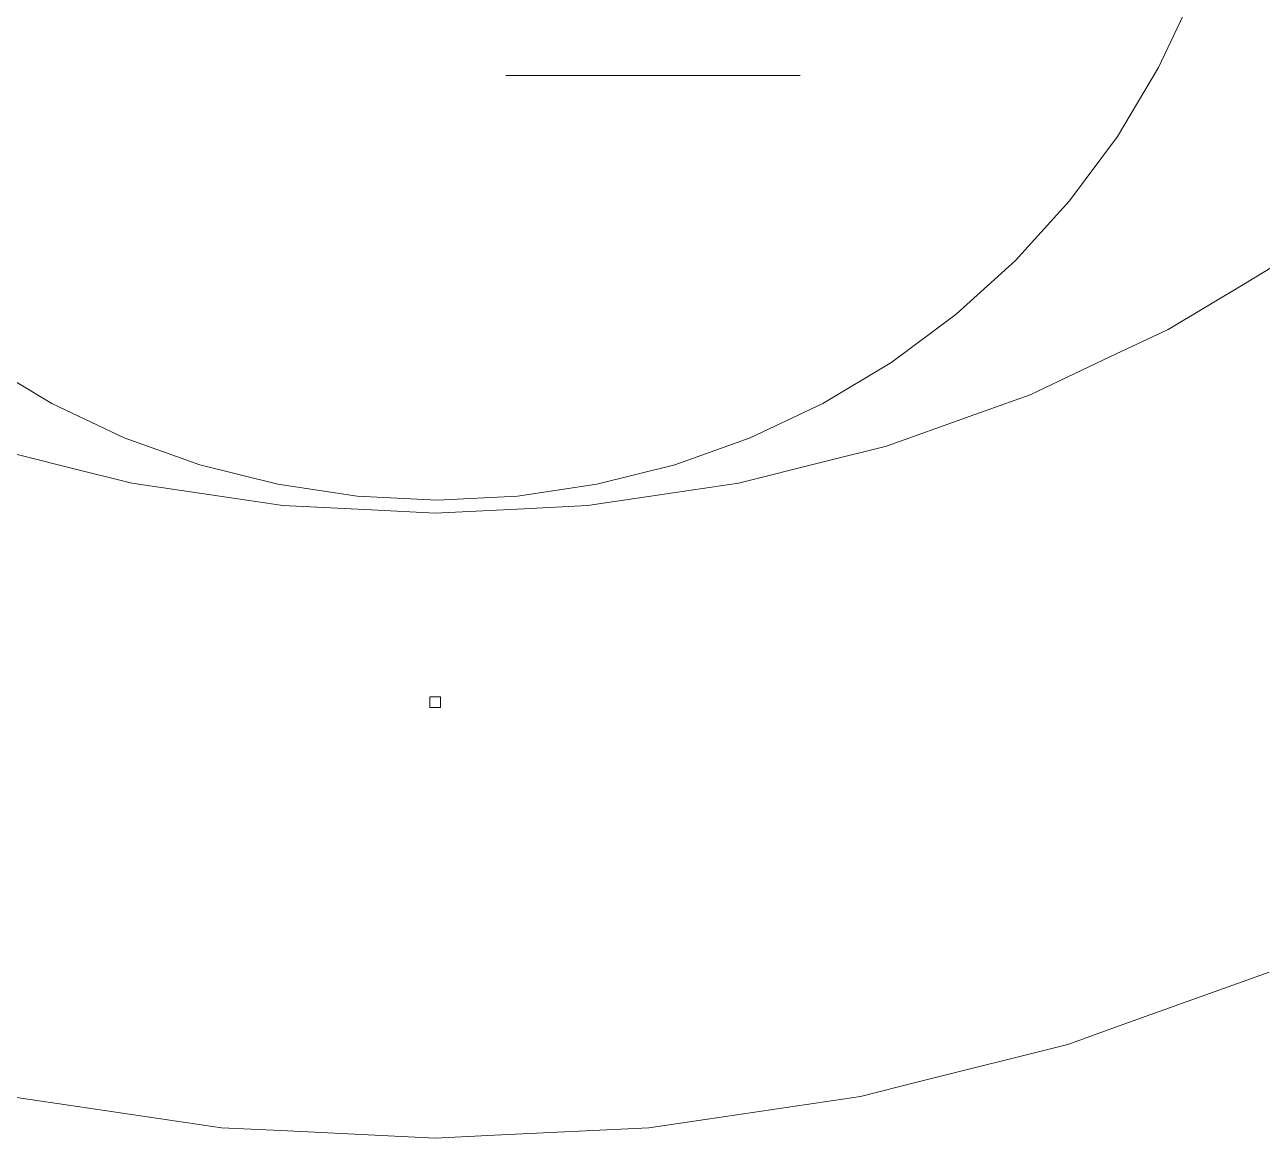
# Model space of a CAD drawing. Header units: centimetres. Extents: x -214 to 137, y -175 to 4.
# Drawn here: x 51.2 to 57.92, y -122.44 to -116.4 of the extents above; entities that cross this region are included whole.
import ezdxf

# ---------------------------------------------------------------- set-up
doc = ezdxf.new("R2010")
doc.units = ezdxf.units.CM
doc.header["$MEASUREMENT"] = 0
doc.layers.add('layer 1', color=7, linetype='Continuous')

msp = doc.modelspace()

# ---------------------------------------------------------------- linework, layer by layer
at = {"layer": 'layer 1', "color": 5, "lineweight": 9}
for points in [[(57.35622, -116.63068), (57.35622, -116.63068), (57.5424, -116.23703), (57.5424, -116.23703)], [(57.35622, -116.63068), (57.35622, -116.63068), (57.5424, -116.23703), (57.5424, -116.23703)], [(57.35622, -116.63068), (57.35622, -116.63068), (57.5424, -116.23703), (57.5424, -116.23703)], [(57.35622, -116.63068), (57.35622, -116.63068), (57.5424, -116.23703), (57.5424, -116.23703)], [(57.13234, -117.00418), (57.13234, -117.00418), (57.35622, -116.63068), (57.35622, -116.63068)], [(57.13234, -117.00418), (57.13234, -117.00418), (57.35622, -116.63068), (57.35622, -116.63068)], [(57.13234, -117.00418), (57.13234, -117.00418), (57.35622, -116.63068), (57.35622, -116.63068)], [(57.13234, -117.00418), (57.13234, -117.00418), (57.35622, -116.63068), (57.35622, -116.63068)], [(56.87294, -117.35395), (56.87294, -117.35395), (57.13234, -117.00418), (57.13234, -117.00418)], [(56.87294, -117.35395), (56.87294, -117.35395), (57.13234, -117.00418), (57.13234, -117.00418)], [(56.87294, -117.35395), (56.87294, -117.35395), (57.13234, -117.00418), (57.13234, -117.00418)], [(56.87294, -117.35395), (56.87294, -117.35395), (57.13234, -117.00418), (57.13234, -117.00418)], [(56.5805, -117.6766), (56.5805, -117.6766), (56.87294, -117.35395), (56.87294, -117.35395)], [(56.5805, -117.6766), (56.5805, -117.6766), (56.87294, -117.35395), (56.87294, -117.35395)], [(56.5805, -117.6766), (56.5805, -117.6766), (56.87294, -117.35395), (56.87294, -117.35395)], [(56.5805, -117.6766), (56.5805, -117.6766), (56.87294, -117.35395), (56.87294, -117.35395)], [(56.25784, -117.96904), (56.25784, -117.96904), (56.5805, -117.6766), (56.5805, -117.6766)], [(56.25784, -117.96904), (56.25784, -117.96904), (56.5805, -117.6766), (56.5805, -117.6766)], [(56.25784, -117.96904), (56.25784, -117.96904), (56.5805, -117.6766), (56.5805, -117.6766)], [(56.25784, -117.96904), (56.25784, -117.96904), (56.5805, -117.6766), (56.5805, -117.6766)], [(58.11765, -117.6253), (58.11765, -117.6253), (57.82147, -117.80283), (57.82147, -117.80283)], [(57.82147, -117.80283), (57.82147, -117.80283), (57.40761, -118.05089), (57.40761, -118.05089)], [(55.90808, -118.22844), (55.90808, -118.22844), (56.25784, -117.96904), (56.25784, -117.96904)], [(55.90808, -118.22844), (55.90808, -118.22844), (56.25784, -117.96904), (56.25784, -117.96904)], [(55.90808, -118.22844), (55.90808, -118.22844), (56.25784, -117.96904), (56.25784, -117.96904)], [(55.90808, -118.22844), (55.90808, -118.22844), (56.25784, -117.96904), (56.25784, -117.96904)], [(57.40761, -118.05089), (57.40761, -118.05089), (57.09545, -118.19852), (57.09545, -118.19852)], [(50.97757, -118.22844), (50.97757, -118.22844), (51.35108, -118.45232), (51.35108, -118.45232)], [(50.97757, -118.22844), (50.97757, -118.22844), (51.35108, -118.45232), (51.35108, -118.45232)], [(50.97757, -118.22844), (50.97757, -118.22844), (51.35108, -118.45232), (51.35108, -118.45232)], [(50.97757, -118.22844), (50.97757, -118.22844), (51.35108, -118.45232), (51.35108, -118.45232)], [(55.53457, -118.45232), (55.53457, -118.45232), (55.90808, -118.22844), (55.90808, -118.22844)], [(55.53457, -118.45232), (55.53457, -118.45232), (55.90808, -118.22844), (55.90808, -118.22844)], [(55.53457, -118.45232), (55.53457, -118.45232), (55.90808, -118.22844), (55.90808, -118.22844)], [(55.53457, -118.45232), (55.53457, -118.45232), (55.90808, -118.22844), (55.90808, -118.22844)], [(57.09545, -118.19852), (57.09545, -118.19852), (56.65926, -118.40482), (56.65926, -118.40482)], [(56.65926, -118.40482), (56.65926, -118.40482), (56.33413, -118.52116), (56.33413, -118.52116)], [(51.35108, -118.45232), (51.35108, -118.45232), (51.74473, -118.63849), (51.74473, -118.63849)], [(51.35108, -118.45232), (51.35108, -118.45232), (51.74473, -118.63849), (51.74473, -118.63849)], [(51.35108, -118.45232), (51.35108, -118.45232), (51.74473, -118.63849), (51.74473, -118.63849)], [(51.35108, -118.45232), (51.35108, -118.45232), (51.74473, -118.63849), (51.74473, -118.63849)], [(55.14092, -118.63849), (55.14092, -118.63849), (55.53457, -118.45232), (55.53457, -118.45232)], [(55.14092, -118.63849), (55.14092, -118.63849), (55.53457, -118.45232), (55.53457, -118.45232)], [(55.14092, -118.63849), (55.14092, -118.63849), (55.53457, -118.45232), (55.53457, -118.45232)], [(55.14092, -118.63849), (55.14092, -118.63849), (55.53457, -118.45232), (55.53457, -118.45232)], [(56.33413, -118.52116), (56.33413, -118.52116), (55.87983, -118.68371), (55.87983, -118.68371)], [(51.45049, -118.80095), (51.45049, -118.80095), (50.98243, -118.68371), (50.98243, -118.68371)], [(51.74473, -118.63849), (51.74473, -118.63849), (52.15473, -118.7852), (52.15473, -118.7852)], [(51.74473, -118.63849), (51.74473, -118.63849), (52.15473, -118.7852), (52.15473, -118.7852)], [(51.74473, -118.63849), (51.74473, -118.63849), (52.15473, -118.7852), (52.15473, -118.7852)], [(51.74473, -118.63849), (51.74473, -118.63849), (52.15473, -118.7852), (52.15473, -118.7852)], [(54.73091, -118.7852), (54.73091, -118.7852), (55.14092, -118.63849), (55.14092, -118.63849)], [(54.73091, -118.7852), (54.73091, -118.7852), (55.14092, -118.63849), (55.14092, -118.63849)], [(54.73091, -118.7852), (54.73091, -118.7852), (55.14092, -118.63849), (55.14092, -118.63849)], [(54.73091, -118.7852), (54.73091, -118.7852), (55.14092, -118.63849), (55.14092, -118.63849)], [(55.87983, -118.68371), (55.87983, -118.68371), (55.54487, -118.76761), (55.54487, -118.76761)], [(51.78545, -118.88486), (51.78545, -118.88486), (51.45049, -118.80095), (51.45049, -118.80095)], [(52.15473, -118.7852), (52.15473, -118.7852), (52.57714, -118.89101), (52.57714, -118.89101)], [(52.15473, -118.7852), (52.15473, -118.7852), (52.57714, -118.89101), (52.57714, -118.89101)], [(52.15473, -118.7852), (52.15473, -118.7852), (52.57714, -118.89101), (52.57714, -118.89101)], [(52.15473, -118.7852), (52.15473, -118.7852), (52.57714, -118.89101), (52.57714, -118.89101)], [(54.30851, -118.89101), (54.30851, -118.89101), (54.73091, -118.7852), (54.73091, -118.7852)], [(54.30851, -118.89101), (54.30851, -118.89101), (54.73091, -118.7852), (54.73091, -118.7852)], [(54.30851, -118.89101), (54.30851, -118.89101), (54.73091, -118.7852), (54.73091, -118.7852)], [(54.30851, -118.89101), (54.30851, -118.89101), (54.73091, -118.7852), (54.73091, -118.7852)], [(55.54487, -118.76761), (55.54487, -118.76761), (55.07681, -118.88486), (55.07681, -118.88486)], [(52.26274, -118.95565), (52.26274, -118.95565), (51.78545, -118.88486), (51.78545, -118.88486)], [(52.57714, -118.89101), (52.57714, -118.89101), (53.0079, -118.9549), (53.0079, -118.9549)], [(52.57714, -118.89101), (52.57714, -118.89101), (53.0079, -118.9549), (53.0079, -118.9549)], [(52.57714, -118.89101), (52.57714, -118.89101), (53.0079, -118.9549), (53.0079, -118.9549)], [(52.57714, -118.89101), (52.57714, -118.89101), (53.0079, -118.9549), (53.0079, -118.9549)], [(53.87776, -118.9549), (53.87776, -118.9549), (54.30851, -118.89101), (54.30851, -118.89101)], [(53.87776, -118.9549), (53.87776, -118.9549), (54.30851, -118.89101), (54.30851, -118.89101)], [(53.87776, -118.9549), (53.87776, -118.9549), (54.30851, -118.89101), (54.30851, -118.89101)], [(53.87776, -118.9549), (53.87776, -118.9549), (54.30851, -118.89101), (54.30851, -118.89101)], [(55.07681, -118.88486), (55.07681, -118.88486), (54.73524, -118.93552), (54.73524, -118.93552)], [(52.60431, -119.00632), (52.60431, -119.00632), (52.26274, -118.95565), (52.26274, -118.95565)], [(53.0079, -118.9549), (53.0079, -118.9549), (53.44283, -118.97627), (53.44283, -118.97627)], [(53.0079, -118.9549), (53.0079, -118.9549), (53.44283, -118.97627), (53.44283, -118.97627)], [(53.0079, -118.9549), (53.0079, -118.9549), (53.44283, -118.97627), (53.44283, -118.97627)], [(53.0079, -118.9549), (53.0079, -118.9549), (53.44283, -118.97627), (53.44283, -118.97627)], [(53.44283, -118.97627), (53.44283, -118.97627), (53.87776, -118.9549), (53.87776, -118.9549)], [(53.44283, -118.97627), (53.44283, -118.97627), (53.87776, -118.9549), (53.87776, -118.9549)], [(53.44283, -118.97627), (53.44283, -118.97627), (53.87776, -118.9549), (53.87776, -118.9549)], [(53.44283, -118.97627), (53.44283, -118.97627), (53.87776, -118.9549), (53.87776, -118.9549)], [(54.73524, -118.93552), (54.73524, -118.93552), (54.25795, -119.00632), (54.25795, -119.00632)], [(53.08624, -119.03), (53.08624, -119.03), (52.60431, -119.00632), (52.60431, -119.00632)], [(53.43113, -119.04694), (53.43113, -119.04694), (53.08624, -119.03), (53.08624, -119.03)], [(53.91306, -119.02327), (53.91306, -119.02327), (53.43113, -119.04694), (53.43113, -119.04694)], [(54.25795, -119.00632), (54.25795, -119.00632), (53.91306, -119.02327), (53.91306, -119.02327)], [(53.45971, -120.0438), (53.45971, -120.0438), (53.40256, -120.0438), (53.40256, -120.0438)], [(53.40256, -120.0438), (53.40256, -120.0438), (53.40256, -120.10095), (53.40256, -120.10095)], [(53.40256, -120.10095), (53.40256, -120.10095), (53.45971, -120.10095), (53.45971, -120.10095)], [(53.45971, -120.10095), (53.45971, -120.10095), (53.45971, -120.0438), (53.45971, -120.0438)], [(57.16772, -121.81974), (57.16772, -121.81974), (57.95681, -121.53741), (57.95681, -121.53741)], [(56.86408, -121.92839), (56.86408, -121.92839), (57.16772, -121.81974), (57.16772, -121.81974)], [(56.05112, -122.13202), (56.05112, -122.13202), (56.86408, -121.92839), (56.86408, -121.92839)], [(55.7383, -122.21037), (55.7383, -122.21037), (56.05112, -122.13202), (56.05112, -122.13202)], [(51.12396, -122.21037), (51.12396, -122.21037), (51.44295, -122.25769), (51.44295, -122.25769)], [(54.90929, -122.33335), (54.90929, -122.33335), (55.7383, -122.21037), (55.7383, -122.21037)], [(51.44295, -122.25769), (51.44295, -122.25769), (52.27196, -122.38066), (52.27196, -122.38066)], [(52.27196, -122.38066), (52.27196, -122.38066), (52.59405, -122.39649), (52.59405, -122.39649)], [(53.75322, -122.42179), (53.75322, -122.42179), (54.5903, -122.38067), (54.5903, -122.38067)], [(54.5903, -122.38067), (54.5903, -122.38067), (54.90929, -122.33335), (54.90929, -122.33335)], [(52.59405, -122.39649), (52.59405, -122.39649), (53.43112, -122.43761), (53.43112, -122.43761)], [(53.43112, -122.43761), (53.43112, -122.43761), (53.75322, -122.42179), (53.75322, -122.42179)]]:
    msp.add_open_spline(points, degree=3, dxfattribs=at)
at = {"layer": 'layer 1', "color": 1, "lineweight": 9}
msp.add_open_spline([(53.81398, -116.67461), (53.81398, -116.67461), (55.41159, -116.67461), (55.41159, -116.67461)], degree=3, dxfattribs=at)
msp.add_open_spline([(53.81398, -116.67461), (53.81398, -116.67461), (55.41159, -116.67461), (55.41159, -116.67461)], degree=3, dxfattribs=at)
msp.add_open_spline([(53.81398, -116.67461), (53.81398, -116.67461), (55.41159, -116.67461), (55.41159, -116.67461)], degree=3, dxfattribs=at)
msp.add_open_spline([(53.81398, -116.67461), (53.81398, -116.67461), (55.41159, -116.67461), (55.41159, -116.67461)], degree=3, dxfattribs=at)

doc.saveas('drawing.dxf')
